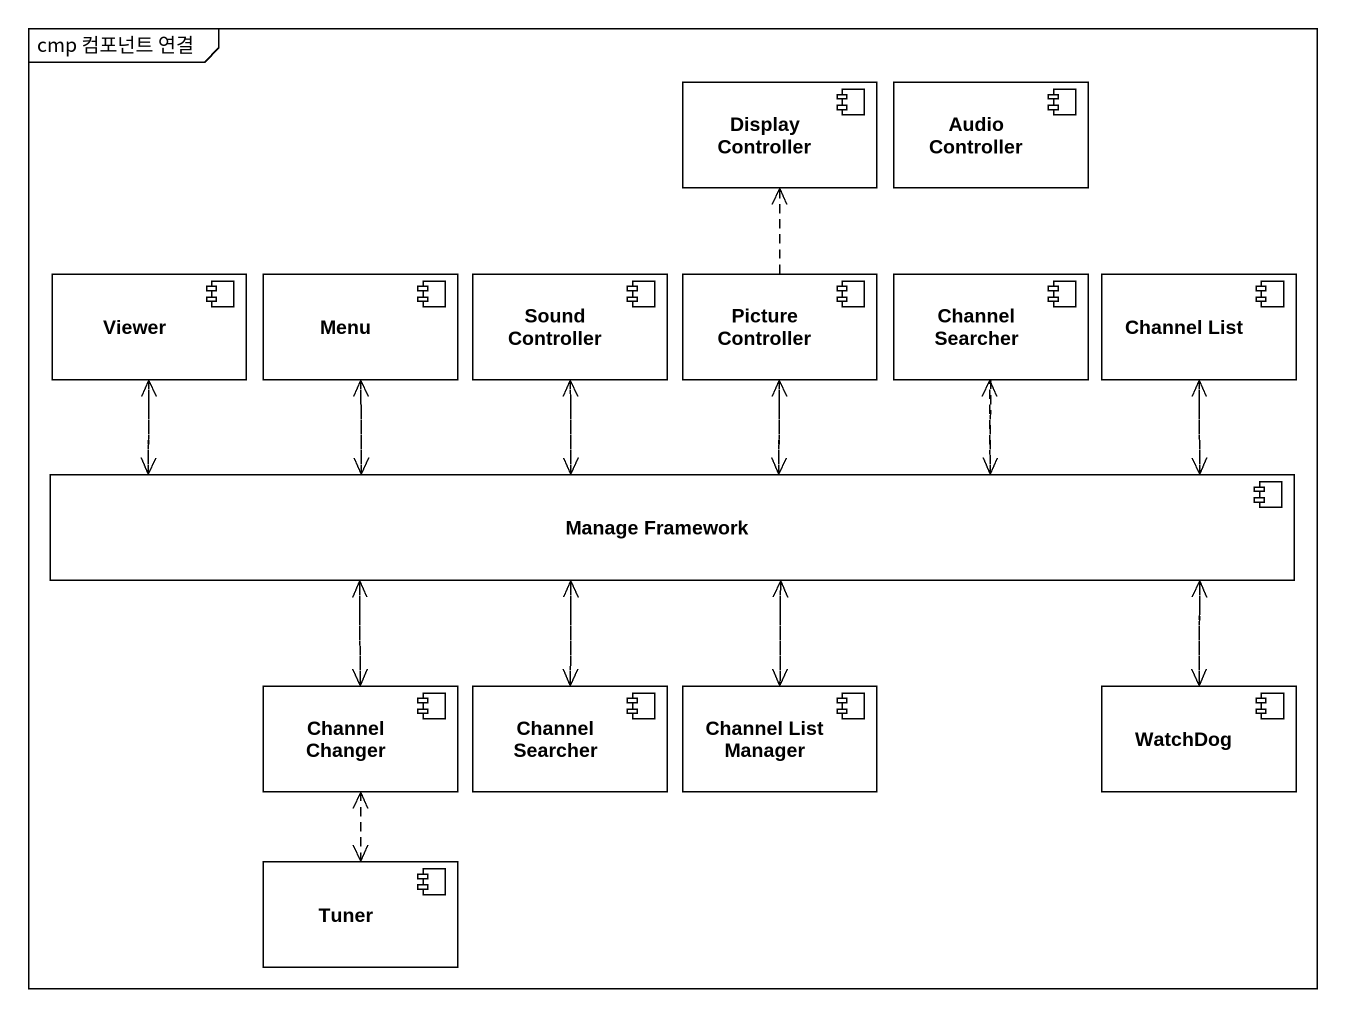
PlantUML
@startuml
mainframe cmp 컴포넌트 연결
component "Display Controller" as Display_Controller
component "Audio Controller" as Audio_Controller
component Viewer
component Menu
component "Sound Controller" as Sound_Controller
component "Picture Controller" as Picture_Controller
component "Channel Searcher" as Channel_Searcher
component "Channel List" as Channel_List
component "Manage Framework" as Manage_Framework
component "Channel Changer" as Channel_Changer
component "Channel Searcher" as Channel_Searcher_2
component "Channel List Manager" as Channel_List_Manager
component WatchDog
component Tuner
Viewer .right.> Manage_Framework
Menu ..> Manage_Framework
Sound_Controller ..> Manage_Framework
Picture_Controller .up.> Display_Controller
Picture_Controller ..> Manage_Framework
Channel_Searcher ..> Manage_Framework
Channel_List .left.> Manage_Framework
Manage_Framework .left.> Viewer
Manage_Framework .up.> Menu
Manage_Framework .up.> Sound_Controller
Manage_Framework .up.> Picture_Controller
Manage_Framework .up.> Channel_Searcher
Manage_Framework .right.> Channel_List
Manage_Framework ..> Channel_Changer
Manage_Framework ..> Channel_Searcher_2
Manage_Framework ..> Channel_List_Manager
Manage_Framework .right.> WatchDog
Channel_Changer .up.> Manage_Framework
Channel_Changer ..> Tuner
Channel_Searcher_2 .up.> Manage_Framework
Channel_List_Manager .up.> Manage_Framework
WatchDog .left.> Manage_Framework
Tuner .up.> Channel_Changer
@enduml
